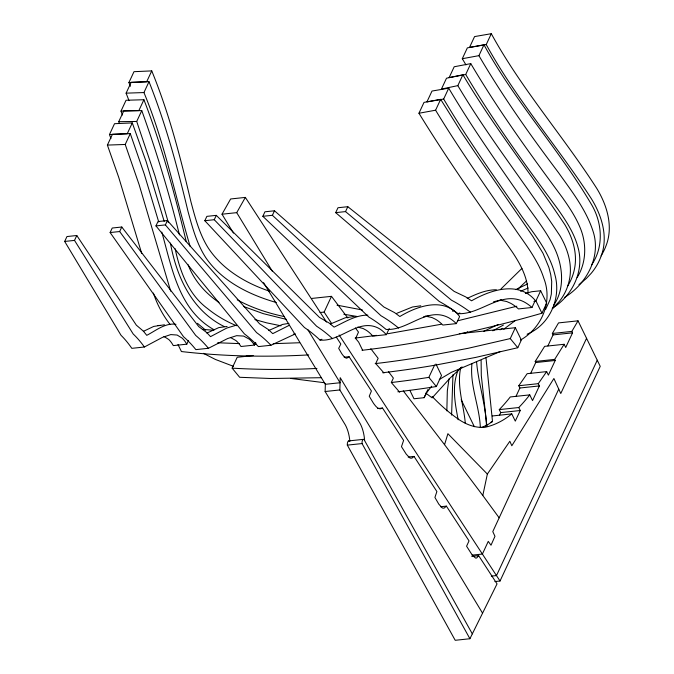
<?xml version="1.0" encoding="UTF-8"?>
<svg xmlns="http://www.w3.org/2000/svg" width="674" height="674" viewBox="0 0 674 674"><rect width="100%" height="100%" fill="white"/><g stroke="black" fill="none" stroke-linecap="round" stroke-linejoin="round"><path stroke-width="1.01" d="M446.845 410.879L447.334 390.81L449.002 378.847M451.58 415.1L452.953 374.744M349.848 441.377A23.253 10.868 83.9 0 0 345.45 425.142L325.129 391.518L325.382 383.354M472.322 633.872L364.617 440.594A23.253 10.868 83.9 0 0 360.16 423.575L339.848 389.951L340.218 377.701L482.559 613.163M481.118 360.438L481.303 375.629L486.872 426.103M471.952 363.758C469.626 385.351 479.45 405.925 480.335 427.383M460.746 367.583C456.568 386.303 463.771 404.83 465.304 423.398M499.156 517.826L482.811 495.508L487.353 474.058L509.839 441.259L511.827 445.758L553.902 378.502L560.776 393.515L586.549 338.297M482.811 495.508L444.562 444.688L447.898 433.694L487.353 474.058M458.269 369.824C451.597 385.798 455.009 403.423 458.177 419.767M558.746 389.067L492.787 531.601L494.969 536.302L491.009 545.224L488.262 541.374L482.399 554.053L472.129 555.14M130.394 86.272L128.919 82.54L133.991 71.68L151.751 70.896C169.081 113.139 180.489 157.48 190.944 201.829C195.224 217.795 199.437 234.181 208.435 248.268C222.563 269.499 245.665 283.173 269.423 291.168M129.012 100.67L126.105 93.155L131.177 82.295L149.005 81.697C165.703 123.763 177.548 167.531 188.021 211.493C192.385 227.382 196.698 243.685 205.781 257.653C222.007 281.403 249.38 294.808 276.332 302.525M110.932 138.49L109.458 134.556L114.529 123.696L132.289 122.912L146.157 161.726L164.203 221.392M122.441 115.018L120.991 111.117L126.055 100.258L143.916 99.735C161.777 145.828 174.65 193.632 186.251 241.621M141.717 253.5L118.734 177.38L107.393 145.087L112.465 134.236L130.284 133.612L144.185 173.791L158.752 222.024M119.416 123.595L118.734 121.674L123.805 110.814L141.776 110.612C156.452 151.364 169.022 192.865 179.461 234.906M188.45 340.64L186.799 344.178A58.68 22.461 -88.8 0 0 182.174 338.137L177.136 335.045L170.758 334.582L162.375 337.413L144.388 347L131.818 348.34A235.571 87.999 -88.1 0 0 121.042 335.323L64.679 241.444L66.962 236.549L76.794 235.504L136.35 325.171L143.419 331.187L146.763 335.332C155.863 330.698 165.071 322.678 175.973 324.304M151.751 70.896L146.679 81.748L128.919 82.54M144.388 347A234.779 89.861 -88.8 0 0 133.216 334.026L74.511 240.399L76.794 235.504M190.152 246.465C174.878 195.148 164.582 142.206 143.941 92.557L149.005 81.697M132.289 122.912L127.218 133.772L109.458 134.556M143.916 99.735L138.852 110.595L120.991 111.117M170.682 291.185L139.122 184.642L125.221 144.463L130.284 133.612M168.374 222.647L154.978 175.88L136.712 121.463L141.776 110.612M255.724 342.417L254.494 345.071A58.048 24.264 88.3 0 0 249.22 339.123L243.6 336.073L236.625 335.669L227.576 338.575L208.426 348.281L195.856 349.621A232.934 95.278 89.1 0 0 183.555 336.764L110.123 232.547L112.229 228.031L121.783 227.012L198.771 326.629L206.707 332.535L210.532 336.638L226.717 328.078L236.127 325.256M110.123 232.547L119.669 231.536L121.783 227.012M294.976 334.077L270.931 345.257L258.369 346.588A231.418 103.223 85.9 0 0 244.418 333.908L155.955 225.908L157.986 221.552L167.413 220.55L259.541 323.781L268.421 329.594L272.743 333.638L289.239 325.315M155.955 225.908L165.383 224.905L167.413 220.55M389.235 328.482L386.345 334.666A57.762 28.215 81.9 0 0 379.698 328.878C359.124 316.704 340.859 342.232 319.982 340.041A231.258 111.075 82.7 0 0 304.437 327.53L204.829 220.71L206.859 216.362L216.278 215.36L319.468 317.412L329.257 323.124L334.077 327.126C344.835 322.096 355.535 315.002 367.861 315.137M204.829 220.71L214.248 219.707L216.278 215.36M456.332 323.613A58.175 30.322 78.4 0 0 448.951 317.892C427.19 305.962 407.905 331.052 386.042 329.401A232.446 119.374 79.3 0 0 368.855 317.066L262.835 216.312L264.949 211.796L274.495 210.785L383.784 306.956L394.526 312.576L399.842 316.519C417.61 305.794 444.478 296.543 459.634 316.544L456.332 323.613L442.826 325.053A58.048 29.808 79.3 0 0 435.631 319.308L432.076 317.572L425.243 316.081M262.835 216.312L272.389 215.301L274.495 210.785M321.313 377.701L270.662 378.493L239.649 377.28L232.134 368.147L237.214 357.271L253.23 355.569M531.963 307.487A58.899 32.352 75.1 0 0 523.883 301.809C501.035 290.14 480.798 314.842 458.025 313.663A234.779 127.319 76 0 0 439.305 301.489L335.694 212.639L337.977 207.744L347.809 206.699L454.15 291.395L465.768 296.922L471.547 300.806C490.638 289.887 518.365 280.611 535.266 300.419L531.963 307.487L518.458 308.928A58.68 31.821 76 0 0 510.563 303.233L506.722 301.539L500.057 300.174M335.694 212.639L345.526 211.594L347.809 206.699M331.616 323.52L324.135 312.079L331.473 296.341L347.809 317.951M528.045 293.038C527.944 277.949 520.454 264.149 512.265 251.924C480.343 206.261 448.084 160.757 418.95 113.249L424.013 102.389L440.661 99.348L460.376 130.748L475.035 152.602L533.008 236.709L543.042 253.34L548.914 267.519L550.709 274.571L551.711 281.412L551.349 294.066L550.06 299.728L545.561 309.534M418.95 113.249L435.589 110.207L440.661 99.348M465.978 64.898L462.288 58.714L467.36 47.862L483.983 44.796C515.054 101.766 559.622 149.881 592.219 205.747C602.43 223.92 603.744 247.585 591.435 265.109M448.724 88.176L431.992 91.057L426.92 101.917L443.661 99.027L448.724 88.176C472.204 127.984 499.207 165.551 525.408 203.573C535.813 218.46 547.473 232.724 555.073 249.346C563.001 266.87 564.964 288.935 553.573 305.44M462.903 74.772L446.5 78.218L441.436 89.078L457.831 85.632L462.903 74.772C493.84 126.872 531.516 174.465 564.972 224.838C572.698 237.863 577.593 253.331 574.551 268.522A101.715 71.048 25 0 1 567.735 285.877M470.781 63.617L454.192 66.76L449.128 77.611L465.709 74.477L470.781 63.617C498.381 110.309 530.244 154.27 562.554 197.768C569.614 207.819 576.523 218.157 580.937 229.691C586.776 245.125 586.06 263.298 577.188 277.461M462.288 58.714L478.919 55.656L483.983 44.796M491.304 33.7L474.572 36.581L469.5 47.441L486.24 44.56L491.304 33.7C521.322 88.58 562.891 135.769 596.616 188.172C607.207 205.376 613.778 227.18 605.648 246.726A113.999 79.633 25 0 1 601.048 255.876M399.716 392.26L391.308 382.52L393.372 378.097L388.494 371.694M391.383 382.512A720.919 390.524 -26 0 0 428.849 377.373L434.604 365.038M409.876 390.356L413.979 398.772L424.106 397.694L427.906 389.555M397.854 391.788A720.919 390.524 -26 0 0 436.348 386.531L441.504 375.469L435.926 364.019M375.191 363.615A721.45 390.81 -26 0 0 427.367 356.091L468.177 348.289L510.269 338.584L515.34 327.707L459.264 333.672M533.918 301.463L535.94 300.882L540.658 290.764L531.778 291.707L525.408 293.476M382.697 372.747A721.45 390.81 -26 0 0 434.873 365.224L475.684 357.414L517.775 347.717L521.356 340.041L515.34 327.707M485.583 426.398L486.426 424.586C485.398 403.372 478.38 383.068 476.594 362.014M362.056 350.295C422.96 343.201 483.064 330.176 541.947 313.216L546.673 303.089L540.658 290.764M499.493 415.243L500.731 412.598L499.266 409.607A371.989 173.943 83.9 0 0 510.26 396.952L529.756 394.88L532.544 400.592L539.385 385.932L538.273 383.666L546.665 371.61L548.383 375.123L555.224 360.472L554.694 359.394L564.138 344.279L565.705 347.489L572.546 332.838L571.847 331.406L578.031 320.832L600.231 366.344L500.032 581.013L494.901 581.561M516.04 396.253L519.881 388.005L518.778 385.739L527.169 373.682L546.665 371.61M530.598 373.539L535.72 362.545L535.198 361.466L544.634 346.352L564.138 344.279M547.911 345.905L553.042 334.911L552.351 333.478L558.535 322.905L578.031 320.832M529.756 394.88A371.989 173.943 83.9 0 1 518.769 407.534L520.227 410.525L515.29 421.115L511.777 413.903L492.273 415.976M597.248 360.228L496.477 575.579L491.346 576.118M349.225 441.116A2.696 1.264 83.9 0 0 348.054 441.394L347.809 441.849A4.533 2.123 83.9 0 0 347.329 445.126L455.203 640.3L469.913 638.733L497.033 583.895L478.641 555.654L471.775 556.387M424.106 397.694L426.566 392.79L431.646 386.227M233.49 233.111L222.007 214.206L230.634 198.973L245.353 197.406L326.528 322.062M222.007 214.206L236.726 212.647L245.353 197.406M478.641 555.654L476.838 557.845A6.689 3.126 83.9 0 1 476.257 558.055A7.456 3.488 83.9 0 1 475.448 557.988L472.28 555.123L466.576 546.21L469.028 540.902L446.39 506.132L440.501 506.755M446.39 506.132L444.36 507.926A11.711 5.476 83.9 0 1 443.391 508.154L443.147 508.154A8.358 3.909 83.9 0 1 442.169 507.825L438.816 504.186L434.924 497.454L436.887 491.531L414.021 456.433L408.141 457.056M414.021 456.433L412.277 457.916A11.77 5.502 83.9 0 1 410.736 458.16A10.422 4.87 83.9 0 1 409.699 457.781L406.262 454.175L401.477 446.677L403.6 440.417L382.52 408.048L377.617 408.57M382.52 408.048L380.633 408.756A15.586 7.288 83.9 0 1 378.476 408.334L377.448 407.711A21.964 10.27 83.9 0 1 375.73 406.161L374.34 404.451A45.091 21.088 83.9 0 1 373.11 402.681L369.242 396.253L371.408 390.987L349.081 356.698L346.866 358.155A7.481 3.496 83.9 0 1 345.922 358.004L345.45 357.742A18.139 8.484 83.9 0 1 344.102 356.622L342.535 354.768A34.357 16.066 83.9 0 1 341.474 353.21L338.693 348.374L340.817 344.01L336.242 336.983M500.976 288.935L521.954 268.395M526.47 280.991L517.413 289.559M552.511 308.524L559.134 301.657A101.715 71.048 25 0 0 569.479 279.373C572.529 264.191 567.626 248.714 559.909 235.698C526.453 185.325 488.768 137.723 457.831 85.632M462.044 366.85L450.224 377.946L432.144 397.862L425.707 393.111M515.467 320.394L503.781 329.224M552.225 308.33C572.555 295.751 584.762 270.586 577.904 247.046C574.113 232.867 565.806 220.508 557.482 208.628C525.181 165.122 493.309 121.16 465.709 74.477M520.446 340.092C541.778 328.019 552.941 301.674 543.851 278.379C538.416 261.251 527.346 246.76 517.185 232.218C489.602 191.812 460.932 152.08 435.589 110.207M564.399 297.529C586.431 284.175 601.612 256.634 592.96 230.997C585.891 209.243 571.485 190.961 558.434 172.544C530.05 134.918 502.686 96.39 478.919 55.656M578.974 284.639L586.321 278.505L591.005 273.534A113.999 79.633 25 0 0 600.576 257.578C608.715 238.032 602.135 216.236 591.553 199.024C557.828 146.629 516.25 99.432 486.24 44.56M465.094 333.478L467.52 331.793M439.271 379.521L451.361 372.368L500.201 351.567M143.36 331.372L153.723 326.427L164.439 324.792M503.411 325.062L492.795 330.808M499.965 329.839L502.694 328.322M206.851 333.099L218.839 327.589L227.079 326.486M486.788 425.302L492.441 421.579L490.369 422.497M498.162 324.472L483.519 331.448M268.732 330.513L282.532 324.43L288.919 323.368M485.937 425.631L481.093 427.56M330.572 323.941L345.248 317.766L353.943 316.561M515.829 289.593L527.624 283.906M396.868 313.284L412.437 307.007L420.77 305.794M467.234 298.363C476.408 294.033 486.038 289.736 496.376 289.769M527.119 334.203C549.874 324.851 561.543 297.942 554.87 274.613C549.42 251.663 533.437 233.339 520.345 214.425C494.135 176.403 467.141 138.836 443.661 99.027M528.172 288.009L520.606 291.235M319.982 340.041L321.902 339.249M458.025 313.663L459.862 312.972M516.832 306.232L457.587 320.807M493.562 301.784L501.481 299.804M452.473 311.144L454.411 310.748M441.099 324.287L387.735 333.74M423.626 316.78L428.411 315.895M373.691 335.745L376.488 335.357M372.756 335.871L355.122 338.07M64.679 241.444L74.511 240.399M311.978 298.413L331.473 296.341M320.024 312.517L324.135 312.079M186.799 344.178L173.302 345.61A58.899 22.006 -88.1 0 0 168.829 339.553L163.942 336.444M254.494 345.071L240.989 346.503A58.175 23.801 89.1 0 0 235.883 340.538L230.415 337.472M386.345 334.666L372.84 336.107A57.72 27.727 82.7 0 0 366.361 330.302L363.118 328.524L357.768 327.101M552.351 333.478L571.847 331.406M553.042 334.911L572.546 332.838M344.178 357.22L349.081 356.698M535.198 361.466L554.694 359.394M535.72 362.545L555.224 360.472M325.129 391.518L339.848 389.951M518.778 385.739L538.273 383.666M519.881 388.005L539.385 385.932M499.266 409.607L518.769 407.534M500.731 412.598L520.227 410.525M348.744 440.914L363.463 439.355M347.329 445.126L362.048 443.568L469.913 638.733M308.709 354.903C266.281 357.279 223.642 356.394 181.416 351.542L177.978 344.49M299.618 342.746L273.206 343.689M316.949 368.425C288.699 369.908 260.375 369.79 232.134 368.147M107.393 145.087L125.221 144.463M157.733 325.508L160.412 325.416M126.105 93.155L143.941 92.557M118.734 121.674L136.712 121.463M254.157 343.824L256.154 343.833M239.278 343.605L217.694 342.763M213.548 330.235L202.933 329.434M324.396 382.731L290.898 378.451M343.858 314.236L356.824 316.435M293.788 333.9L295.532 334.178M281.016 325.82L266.736 322.863L254.89 319.586M337.025 305.162L362.427 309.981M284.445 316.612C268.058 313.157 251.941 307.892 237.223 299.829M286.307 319.366L263.239 313.629L243.407 306.434M246.617 355.704L248.436 356.15M233.364 366.285L215.385 359.444L203.438 353.336M236.616 325.702L234.822 324.994A82.843 57.863 25 0 1 207.525 308.549C188.366 294.403 179.907 271.268 175.181 248.807M224.088 326.469C191.955 310.621 176.529 276.736 170.412 243.103M214.256 329.864C178.635 310.107 171.921 267.654 161.785 232.083M205.621 330.15L197.457 323.326M345.526 211.594L451.479 300.2A235.571 129.391 75.1 0 1 470.587 312.332M272.389 215.301L381.021 315.769A232.934 121.396 78.4 0 1 398.612 328.07M214.248 219.707L316.612 326.233A231.418 113.038 81.9 0 1 332.543 338.702M165.383 224.905L256.592 332.611A231.258 105.144 85.1 0 1 270.931 345.257M510.269 338.584L517.775 347.717M428.849 377.373L436.348 386.531M383.969 372.966L375.713 363.556L378.148 358.332L370.826 348.728M403.263 390.869L444.562 444.688M355.341 327.918L358.484 332.08L355.645 338.491L358.644 342.106L362.612 350.236M170.067 324.438C162.737 315.061 157.109 304.387 153.402 293.08M119.669 231.536L195.73 335.467A232.446 97.166 88.3 0 1 208.426 348.281M339.098 334.961L500.032 581.013M236.726 212.647L272.262 271.142M307.807 329.637L340.067 382.739L325.348 384.298L263.559 282.608M535.94 300.882L541.947 313.216M461.168 399.69L474.353 426.726M188.13 264.772C192.958 277.823 201.829 289.011 212.596 297.697A82.843 57.863 25 0 0 219.008 302.533M492.5 421.444L485.962 357.532M432.127 396.506A673.949 315.146 83.9 0 0 435.025 399.412A335.576 156.916 83.9 0 0 456.264 417.669A152.99 71.537 83.9 0 0 484.699 427.358A248.428 116.164 83.9 0 0 511.777 413.903M364.617 440.594A2.696 1.264 83.9 0 0 362.764 439.827L362.528 440.282A4.533 2.123 83.9 0 0 362.048 443.568"/></g></svg>
